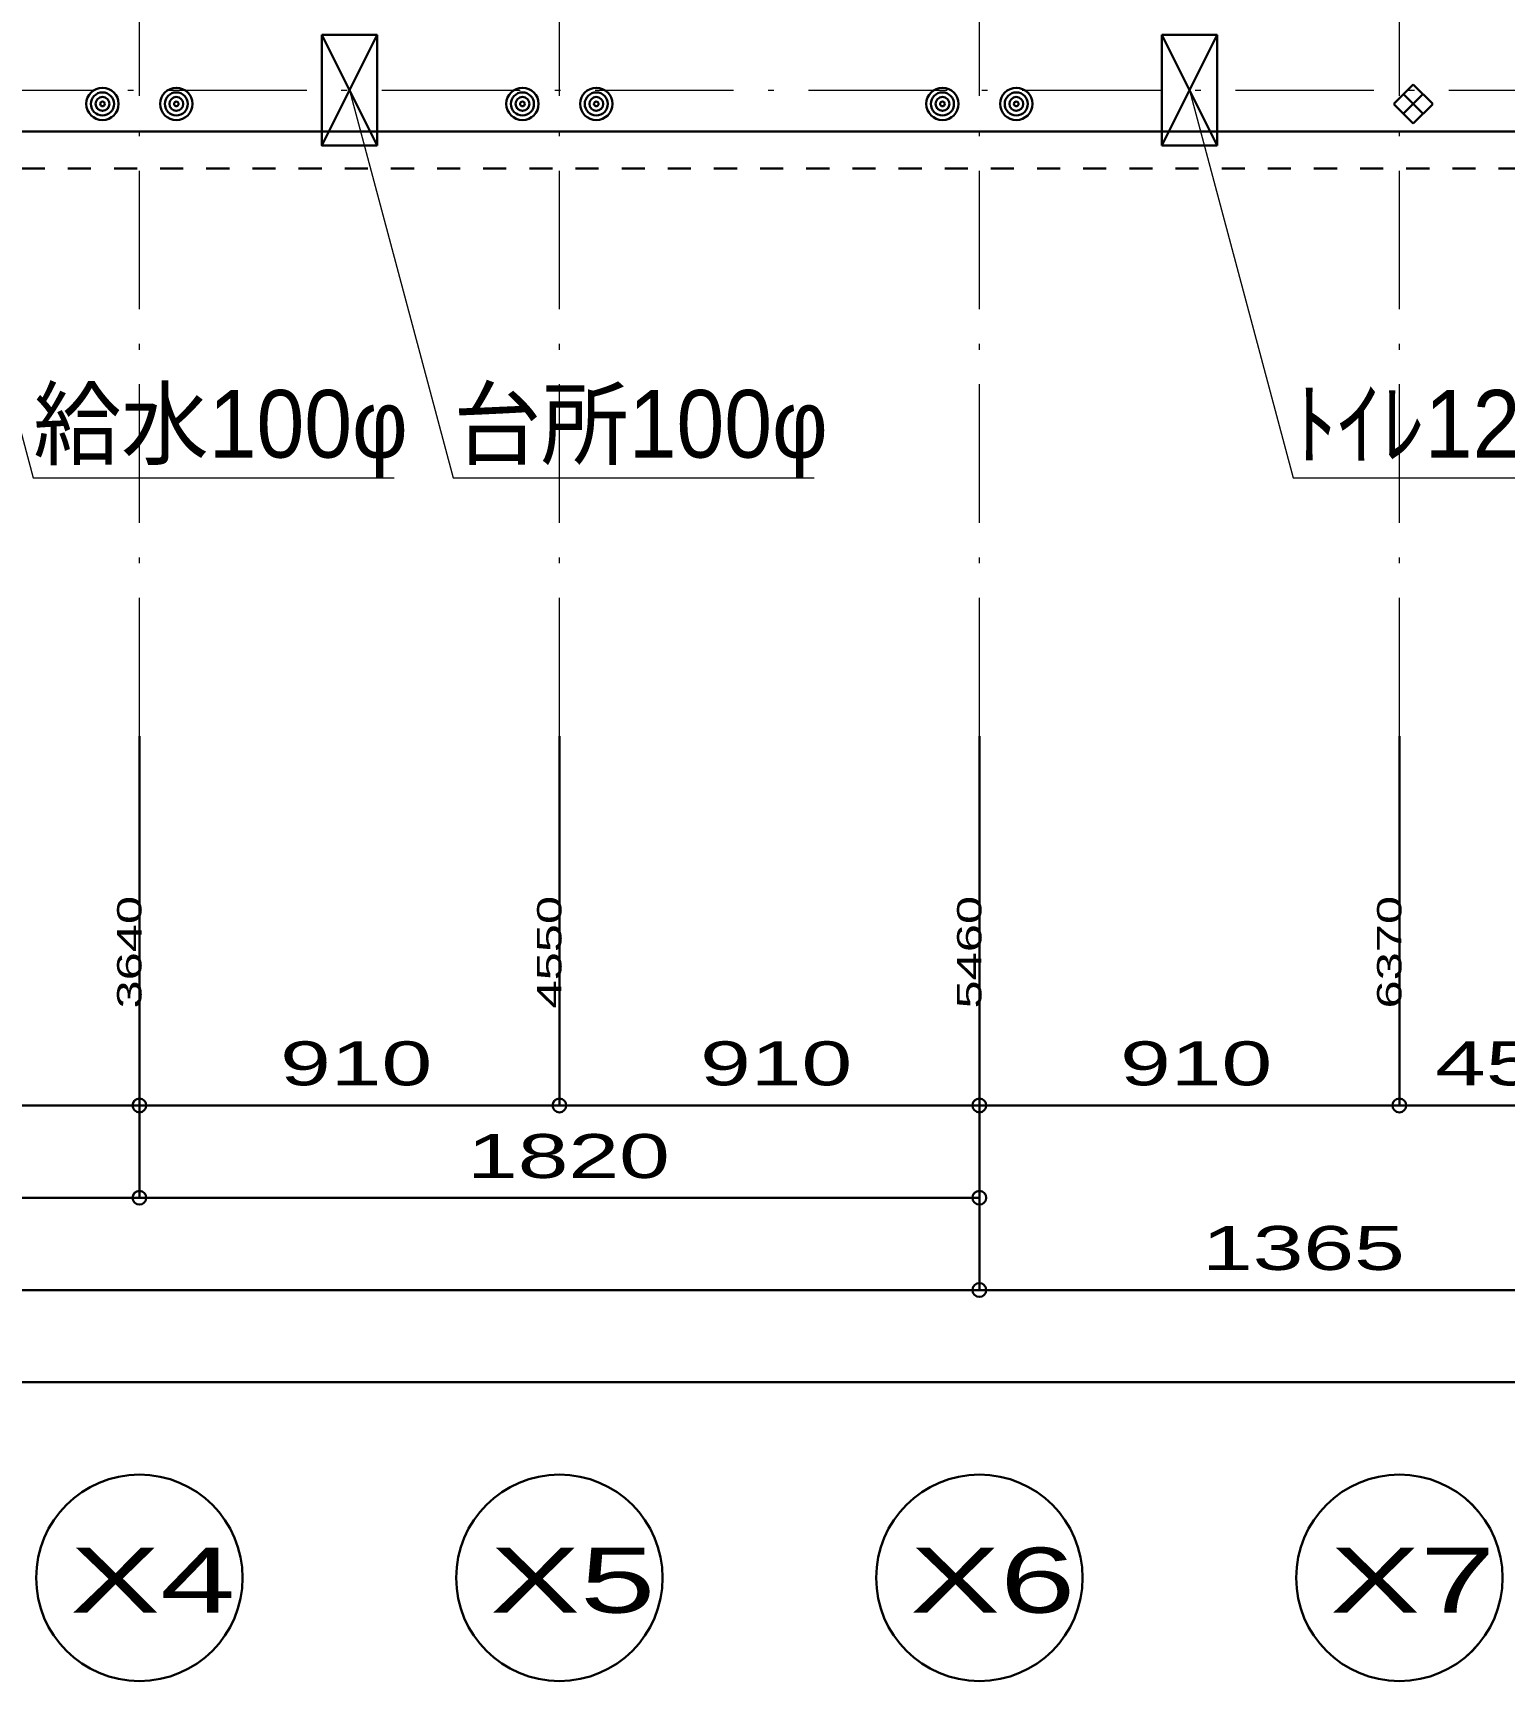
# Model space of a CAD drawing. Units: millimetres at full size, sheet at 1:50. Extents: x -14288 to 14412, y -10089 to 9986.
# Drawn here: x -4387 to -1200, y -6875 to -3304 of the extents above; entities that cross this region are included whole.
import ezdxf
from ezdxf.enums import TextEntityAlignment as Align

# ---------------------------------------------------------------- set-up
doc = ezdxf.new("R2010")
doc.units = ezdxf.units.MM
doc.header["$LTSCALE"] = 50
doc.linetypes.add('DASHED_DOTTED', pattern=[9.25, 6, -1.5, 0.25, -1.5])
doc.linetypes.add('USER2', pattern=[4, 1, -1, 1, -1])
for name, color, linetype, lineweight in [('2-2_スリーブ(給排水)', 1, 'Continuous', 30), ('2-C_基礎躯体(最終伏図)', 251, 'Continuous', 30), ('3-0_文字(スリーブ)', 230, 'Continuous', 18), ('F-0', 9, 'DASHED_DOTTED', 18)]:
    doc.layers.add(name, color=color, linetype=linetype, lineweight=lineweight)
doc.styles.add('bigfont', font='')
doc.styles.add('HGｺﾞｼｯｸM', font='')
doc.styles.get('bigfont').set_extended_font_data('bigfont')
doc.styles.get('HGｺﾞｼｯｸM').set_extended_font_data('HGｺﾞｼｯｸM')

msp = doc.modelspace()

# ---------------------------------------------------------------- linework, layer by layer
at = {"layer": '2-2_スリーブ(給排水)'}
for p, q in [((-3761.46, -3307.4), (-3641.46, -3307.4)), ((-3761.46, -3307.4), (-3641.46, -3547.4)), ((-3761.46, -3547.4), (-3641.46, -3307.4)), ((-3641.46, -3547.4), (-3641.46, -3307.4)), ((-1941.46, -3307.4), (-1821.46, -3307.4)), ((-1941.46, -3547.4), (-1821.46, -3307.4)), ((-1941.46, -3307.4), (-1821.46, -3547.4)), ((-1941.46, -3547.4), (-1941.46, -3307.4)), ((-1821.46, -3547.4), (-1821.46, -3307.4)), ((-1821.46, -3547.4), (-1941.46, -3547.4))]:
    msp.add_line(p, q, dxfattribs=at)
msp.add_lwpolyline([(-3641.46, -3547.4), (-3761.46, -3547.4), (-3761.46, -3307.4)], dxfattribs=at)
at = {"layer": '2-C_基礎躯体(最終伏図)'}
for p, q in [((-1438.68, -3457.19), (-1396.68, -3415.19)), ((-1354.25, -3457.19), (-1396.25, -3415.19)), ((-1396.68, -3499.62), (-1438.68, -3457.62)), ((-1417.47, -3478.4), (-1375.47, -3436.4)), ((-1375.47, -3478.4), (-1417.47, -3436.4)), ((-1396.25, -3499.62), (-1354.25, -3457.62)), ((11858.53, -3517.4), (-7886.47, -3517.4)), ((-4156.47, -5627.4), (-4156.47, -4827.4)), ((-4156.47, -5627.4), (-4156.47, -4827.4)), ((-4156.46, -5827.4), (-4156.46, -4827.4)), ((-4156.46, -5827.4), (-4156.46, -4827.4)), ((-3246.47, -5627.4), (-3246.47, -4827.4)), ((-3246.47, -5627.4), (-3246.47, -4827.4)), ((-2336.47, -5627.4), (-2336.47, -4827.4)), ((-2336.47, -5627.4), (-2336.47, -4827.4)), ((-2336.47, -6027.4), (-2336.47, -4827.4)), ((-2336.47, -6027.4), (-2336.47, -4827.4)), ((-2336.46, -6027.4), (-2336.46, -4827.4)), ((-2336.46, -6027.4), (-2336.46, -4827.4)), ((-2336.46, -5827.4), (-2336.46, -4827.4)), ((-1426.47, -5627.4), (-1426.47, -4827.4)), ((-1426.47, -5627.4), (-1426.47, -4827.4)), ((-5066.47, -5627.4), (-4156.47, -5627.4)), ((-4156.47, -5627.4), (-3246.47, -5627.4)), ((-3246.47, -5627.4), (-2336.47, -5627.4)), ((-2336.47, -5627.4), (-1426.47, -5627.4)), ((-1426.47, -5627.4), (-971.47, -5627.4)), ((-7796.46, -5827.4), (-4156.46, -5827.4)), ((-4156.46, -5827.4), (-2336.46, -5827.4)), ((-7796.47, -6027.4), (-2336.47, -6027.4)), ((-7796.46, -6027.4), (-2336.46, -6027.4)), ((-2336.47, -6027.4), (-971.47, -6027.4)), ((-2336.46, -6027.4), (-971.46, -6027.4)), ((11768.53, -6227.4), (-7796.47, -6227.4)), ((11768.54, -6227.4), (-7796.46, -6227.4))]:
    msp.add_line(p, q, dxfattribs=at)
at = {"layer": '2-C_基礎躯体(最終伏図)', "linetype": 'USER2'}
msp.add_line((11938.54, -3597.4), (-7966.46, -3597.4), dxfattribs=at)
at = {"layer": '2-C_基礎躯体(最終伏図)'}
for centre, radius in [((-4236.47, -3457.4), 35), ((-4076.47, -3457.4), 35), ((-3326.47, -3457.4), 35), ((-3166.47, -3457.4), 35), ((-2416.47, -3457.4), 35), ((-2256.47, -3457.4), 35), ((-4236.47, -3457.4), 25), ((-4236.47, -3457.4), 15), ((-4236.47, -3457.4), 5), ((-4076.47, -3457.4), 25), ((-4076.47, -3457.4), 15), ((-4076.47, -3457.4), 5), ((-3326.47, -3457.4), 25), ((-3326.47, -3457.4), 15), ((-3326.47, -3457.4), 5), ((-3166.47, -3457.4), 25), ((-3166.47, -3457.4), 15), ((-3166.47, -3457.4), 5), ((-2416.47, -3457.4), 25), ((-2416.47, -3457.4), 15), ((-2416.47, -3457.4), 5), ((-2256.47, -3457.4), 25), ((-2256.47, -3457.4), 15), ((-2256.47, -3457.4), 5), ((-4156.47, -5627.4), 15), ((-4156.47, -5627.4), 15), ((-3246.47, -5627.4), 15), ((-3246.47, -5627.4), 15), ((-2336.47, -5627.4), 15), ((-2336.47, -5627.4), 15), ((-1426.47, -5627.4), 15), ((-1426.47, -5627.4), 15), ((-4156.46, -5827.4), 15), ((-4156.46, -5827.4), 15), ((-2336.46, -5827.4), 15), ((-2336.47, -6027.4), 15), ((-2336.47, -6027.4), 15), ((-2336.46, -6027.4), 15), ((-2336.46, -6027.4), 15), ((-4156.47, -6651.01), 223.61), ((-4156.46, -6651.01), 223.61), ((-3246.47, -6651.01), 223.61), ((-3246.46, -6651.01), 223.61), ((-2336.47, -6651.01), 223.61), ((-2336.46, -6651.01), 223.61), ((-1426.47, -6651.01), 223.61), ((-1426.46, -6651.01), 223.61)]:
    msp.add_circle(centre, radius, dxfattribs=at)
at = {"layer": '3-0_文字(スリーブ)'}
for p, q in [((-4611.46, -3427.4), (-4386.29, -4267.78)), ((-3701.46, -3427.4), (-3476.29, -4267.78)), ((-1881.46, -3427.4), (-1656.29, -4267.78)), ((-4386.29, -4267.78), (-3604.18, -4267.78)), ((-3476.29, -4267.78), (-2694.18, -4267.78)), ((-1656.29, -4267.78), (-951.37, -4267.78))]:
    msp.add_line(p, q, dxfattribs=at)
at = {"layer": 'F-0'}
for p, q in [((-4156.47, -4827.4), (-4156.47, 7309.38)), ((-3246.47, -4827.4), (-3246.47, 7309.38)), ((-2336.47, -4827.4), (-2336.47, 7309.38)), ((-1426.47, -4827.4), (-1426.47, 7309.38)), ((-10106.46, -3427.41), (13188.12, -3427.41))]:
    msp.add_line(p, q, dxfattribs=at)

# ---------------------------------------------------------------- texts
at = {"layer": '2-C_基礎躯体(最終伏図)', "style": 'bigfont', "width": 1.55}
for s, p in [('3640', (-4136, -5417.4)), ('3640', (-4136, -5417.4)), ('4550', (-3226, -5417.4)), ('5460', (-2316, -5417.4)), ('5460', (-2316, -5417.4)), ('6370', (-1406, -5417.4))]:
    msp.add_text(s, height=52.92, rotation=90, dxfattribs=at).set_placement(p, align=Align.BOTTOM_LEFT)
for s, height, p in [('910', 95.26, (-3851.47, -5612.5)), ('910', 95.26, (-2941.47, -5612.5)), ('910', 95.26, (-2031.47, -5612.5)), ('455', 95.26, (-1348.97, -5612.5)), ('1820', 95.26, (-3446.46, -5813.25)), ('1365', 95.26, (-1853.97, -6012.5)), ('1365', 95.26, (-1853.96, -6012.5)), ('X4', 141.1, (-4306.47, -6768.93)), ('X4', 141.1, (-4306.46, -6768.93)), ('X5', 141.1, (-3396.47, -6768.93)), ('X5', 141.1, (-3396.46, -6768.93)), ('X6', 141.1, (-2486.47, -6768.93)), ('X6', 141.1, (-2486.46, -6768.93)), ('X7', 141.1, (-1576.47, -6768.93)), ('X7', 141.1, (-1576.46, -6768.93))]:
    msp.add_text(s, height=height, dxfattribs=at).set_placement(p, align=Align.BOTTOM_LEFT)
at = {"layer": '3-0_文字(スリーブ)', "style": 'HGｺﾞｼｯｸM', "width": 0.95}
for s, p in [('給水100φ', (-4386.29, -4267.78)), ('台所100φ', (-3476.29, -4267.78)), ('ﾄｲﾚ125φ', (-1656.29, -4267.78))]:
    msp.add_text(s, height=146.6, dxfattribs=at).set_placement(p, align=Align.BOTTOM_LEFT)

doc.saveas('drawing.dxf')
